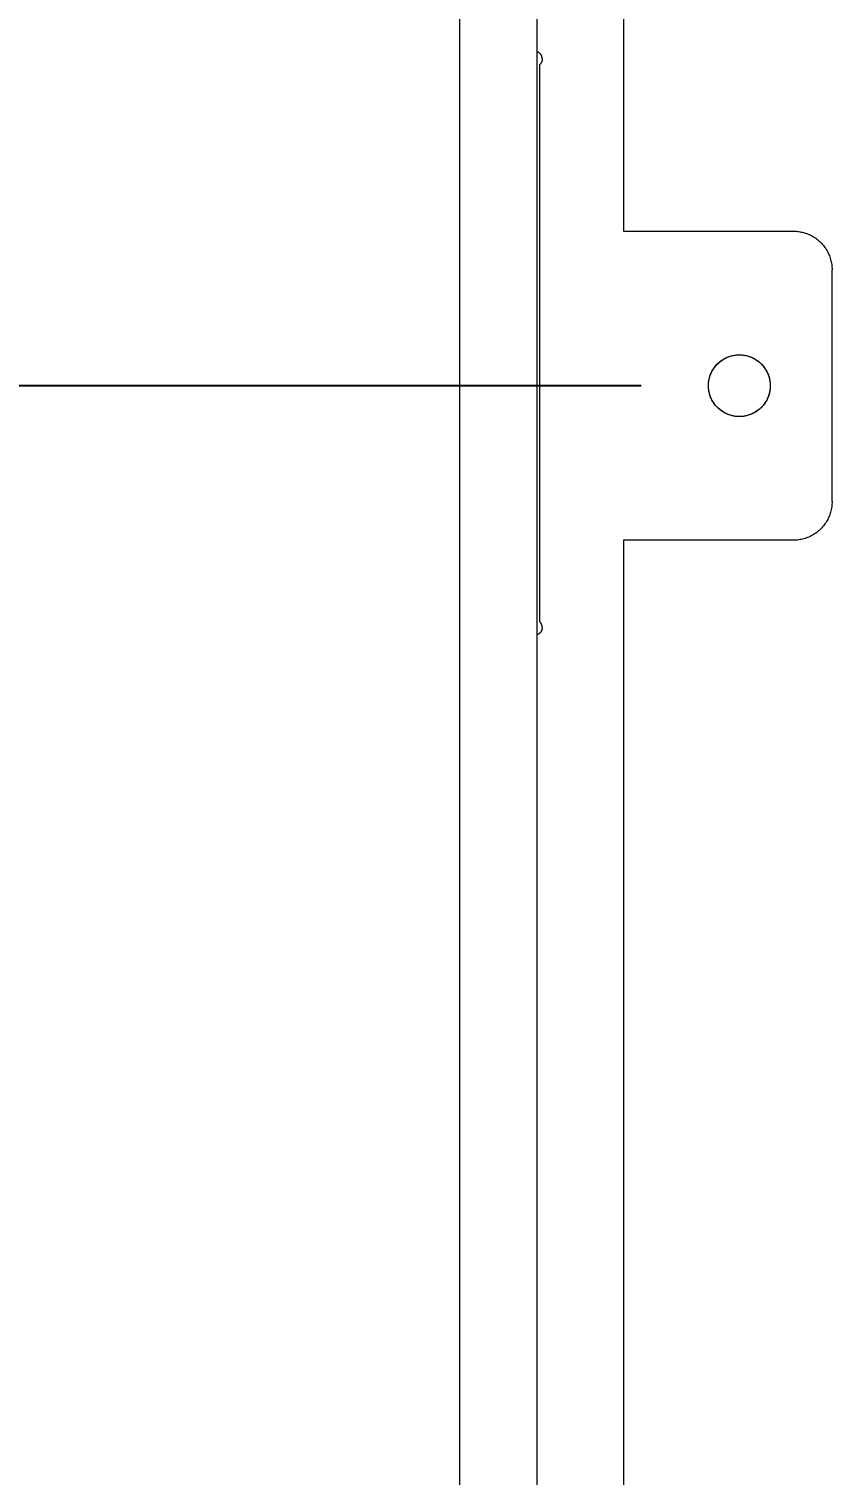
# Model space of a CAD drawing. Header units: inches. Extents: x -12 to 176, y -4 to 123.
# Drawn here: x 0.94 to 5.03, y 11.83 to 19.2 of the extents above; entities that cross this region are included whole.
import ezdxf

# ---------------------------------------------------------------- set-up
doc = ezdxf.new("R2010")
doc.units = ezdxf.units.IN
doc.layers.add('ZANO_R', color=7, linetype='Continuous', lineweight=0)
doc.layers.add('ZANO_W', color=1, linetype='Continuous', lineweight=0)
doc.styles.get("Standard").update_dxf_attribs({"font": 'arial.ttf'})
doc.dimstyles.new('amerykanie', dxfattribs={"dimtxt": 50, "dimasz": 50, "dimexe": 0.5, "dimexo": 0.5, "dimgap": 1, "dimtad": 1, "dimdec": 0, "dimzin": 0, "dimlunit": 5, "dimtxsty": 'Standard', "dimcen": 0.09, "dimclrd": 1, "dimclre": 1, "dimclrt": 1, "dimazin": 0, "dimtfac": 1, "dimtdec": 0, "dimtmove": 0, "dimatfit": 3, "dimfxl": 1, "dimtzin": 0, "dimarcsym": 1})

# ---------------------------------------------------------------- blocks, each defined once
blk = doc.blocks.new('*D361')
at = {"layer": 'ZANO_W', "color": 1, "lineweight": -2}
for p, q in [((4.059, 17.3842), (-5.9774, 17.3842)), ((-5.4774, 16.3842), (-5.4774, 9.6047)), ((4.059, 8.6047), (-5.9774, 8.6047))]:
    blk.add_line(p, q, dxfattribs=at)
at = {"layer": 'ZANO_W', "color": 1}
for points in [[(-5.3107, 16.3842), (-5.6441, 16.3842), (-5.4774, 17.3842)], [(-5.6441, 9.6047), (-5.3107, 9.6047), (-5.4774, 8.6047)]]:
    blk.add_solid(points, dxfattribs=at)
at = {"layer": 'ZANO_W', "color": 1, "insert": (-6.8182, 12.9944), "char_height": 1.625, "attachment_point": 5, "rotation": 90}
blk.add_mtext('8 3/4', dxfattribs=at)

msp = doc.modelspace()

# ---------------------------------------------------------------- linework, layer by layer
at = {"layer": 'ZANO_R'}
for p, q in [((3.13377, 21.73815), (3.13377, 6.79361)), ((3.52747, 21.73815), (3.52747, 6.79361)), ((3.96842, 19.94323), (3.96842, 18.17158)), ((3.52874, 19.08629), (3.52747, 19.08672)), ((3.52999, 19.08581), (3.52874, 19.08629)), ((3.53123, 19.08529), (3.52999, 19.08581)), ((3.53245, 19.08473), (3.53123, 19.08529)), ((3.53364, 19.08413), (3.53245, 19.08473)), ((3.53482, 19.08349), (3.53364, 19.08413)), ((3.53597, 19.08281), (3.53482, 19.08349)), ((3.5371, 19.08209), (3.53597, 19.08281)), ((3.53821, 19.08133), (3.5371, 19.08209)), ((3.53928, 19.08054), (3.53821, 19.08133)), ((3.54033, 19.07971), (3.53928, 19.08054)), ((3.54135, 19.07884), (3.54033, 19.07971)), ((3.54235, 19.07794), (3.54135, 19.07884)), ((3.54331, 19.07701), (3.54235, 19.07794)), ((3.54416, 19.02238), (3.54322, 19.02141)), ((3.54322, 16.18001), (3.54322, 19.02141)), ((3.54423, 19.07604), (3.54331, 19.07701)), ((3.54506, 19.02338), (3.54416, 19.02238)), ((3.54513, 19.07504), (3.54423, 19.07604)), ((3.54592, 19.02441), (3.54506, 19.02338)), ((3.54599, 19.07402), (3.54513, 19.07504)), ((3.54675, 19.02546), (3.54592, 19.02441)), ((3.54681, 19.07296), (3.54599, 19.07402)), ((3.54755, 19.02655), (3.54675, 19.02546)), ((3.5476, 19.07188), (3.54681, 19.07296)), ((3.5483, 19.02766), (3.54755, 19.02655)), ((3.54835, 19.07077), (3.5476, 19.07188)), ((3.54902, 19.0288), (3.5483, 19.02766)), ((3.54907, 19.06964), (3.54835, 19.07077)), ((3.5497, 19.02996), (3.54902, 19.0288)), ((3.54974, 19.06848), (3.54907, 19.06964)), ((3.55034, 19.03114), (3.5497, 19.02996)), ((3.55037, 19.0673), (3.54974, 19.06848)), ((3.55094, 19.03234), (3.55034, 19.03114)), ((3.55097, 19.0661), (3.55037, 19.0673)), ((3.55149, 19.03357), (3.55094, 19.03234)), ((3.55152, 19.06488), (3.55097, 19.0661)), ((3.55201, 19.03481), (3.55149, 19.03357)), ((3.55203, 19.06364), (3.55152, 19.06488)), ((3.55248, 19.03607), (3.55201, 19.03481)), ((3.5525, 19.06239), (3.55203, 19.06364)), ((3.55291, 19.03734), (3.55248, 19.03607)), ((3.55292, 19.06112), (3.5525, 19.06239)), ((3.55329, 19.03863), (3.55291, 19.03734)), ((3.55331, 19.05983), (3.55292, 19.06112)), ((3.55363, 19.03993), (3.55329, 19.03863)), ((3.55364, 19.05854), (3.55331, 19.05983)), ((3.55393, 19.04124), (3.55363, 19.03993)), ((3.55394, 19.05723), (3.55364, 19.05854)), ((3.55418, 19.04256), (3.55393, 19.04124)), ((3.55419, 19.05592), (3.55394, 19.05723)), ((3.55439, 19.04389), (3.55418, 19.04256)), ((3.55439, 19.05459), (3.55419, 19.05592)), ((3.55455, 19.05326), (3.55439, 19.05459)), ((3.55455, 19.04523), (3.55439, 19.04389)), ((3.55466, 19.05193), (3.55455, 19.05326)), ((3.55466, 19.04657), (3.55455, 19.04523)), ((3.55473, 19.05059), (3.55466, 19.05193)), ((3.55473, 19.04791), (3.55466, 19.04657)), ((3.55475, 19.04925), (3.55473, 19.05059)), ((3.55475, 19.04925), (3.55473, 19.04791)), ((3.96842, 18.17158), (4.83456, 18.17158)), ((4.83456, 18.17158), (4.84128, 18.17146)), ((4.84128, 18.17146), (4.848, 18.17112)), ((4.848, 18.17112), (4.85469, 18.17055)), ((4.85469, 18.17055), (4.86137, 18.16974)), ((4.86137, 18.16974), (4.86801, 18.16872)), ((4.86801, 18.16872), (4.87461, 18.16746)), ((4.87461, 18.16746), (4.88117, 18.16598)), ((4.88117, 18.16598), (4.88767, 18.16428)), ((4.88767, 18.16428), (4.89411, 18.16235)), ((4.89411, 18.16235), (4.90048, 18.16021)), ((4.90048, 18.16021), (4.90678, 18.15785)), ((4.90678, 18.15785), (4.91299, 18.15528)), ((4.91299, 18.15528), (4.91911, 18.1525)), ((4.91911, 18.1525), (4.92513, 18.14951)), ((4.92513, 18.14951), (4.93104, 18.14631)), ((4.93104, 18.14631), (4.93684, 18.14292)), ((4.93684, 18.14292), (4.94253, 18.13933)), ((4.94253, 18.13933), (4.94808, 18.13555)), ((4.94808, 18.13555), (4.95351, 18.13158)), ((4.95351, 18.13158), (4.95879, 18.12743)), ((4.95879, 18.12743), (4.96393, 18.1231)), ((4.96393, 18.1231), (4.96892, 18.11859)), ((4.96892, 18.11859), (4.97376, 18.11392)), ((4.97376, 18.11392), (4.97843, 18.10909)), ((4.97843, 18.10909), (4.98293, 18.1041)), ((4.98293, 18.1041), (4.98726, 18.09896)), ((4.98726, 18.09896), (4.99141, 18.09367)), ((4.99141, 18.09367), (4.99538, 18.08825)), ((4.99538, 18.08825), (4.99917, 18.08269)), ((4.99917, 18.08269), (5.00276, 18.07701)), ((5.00276, 18.07701), (5.00615, 18.07121)), ((5.00615, 18.07121), (5.00934, 18.06529)), ((5.00934, 18.06529), (5.01233, 18.05927)), ((5.01233, 18.05927), (5.01512, 18.05315)), ((5.01512, 18.05315), (5.01769, 18.04694)), ((5.01769, 18.04694), (5.02005, 18.04065)), ((5.02005, 18.04065), (5.02219, 18.03428)), ((5.02219, 18.03428), (5.02411, 18.02784)), ((5.02411, 18.02784), (5.02582, 18.02133)), ((5.02582, 18.02133), (5.0273, 18.01478)), ((5.0273, 18.01478), (5.02855, 18.00817)), ((5.02855, 18.00817), (5.02958, 18.00153)), ((5.02958, 18.00153), (5.03038, 17.99486)), ((5.03038, 17.99486), (5.03095, 17.98816)), ((5.03095, 17.98816), (5.0313, 17.98145)), ((5.0313, 17.98145), (5.03141, 17.97473)), ((5.03141, 16.79362), (5.03141, 17.97473)), ((4.53999, 17.54051), (4.5454, 17.54107)), ((4.5454, 17.54107), (4.55082, 17.54145)), ((4.55082, 17.54145), (4.55625, 17.54163)), ((4.55625, 17.54163), (4.56169, 17.54163)), ((4.56169, 17.54163), (4.56712, 17.54145)), ((4.56712, 17.54145), (4.57255, 17.54107)), ((4.57255, 17.54107), (4.57795, 17.54051)), ((4.42491, 17.46681), (4.42784, 17.47138)), ((4.42784, 17.47138), (4.43093, 17.47586)), ((4.43093, 17.47586), (4.43417, 17.48022)), ((4.43417, 17.48022), (4.43756, 17.48447)), ((4.43756, 17.48447), (4.4411, 17.4886)), ((4.4411, 17.4886), (4.44477, 17.49261)), ((4.44477, 17.49261), (4.44858, 17.49649)), ((4.44858, 17.49649), (4.45252, 17.50023)), ((4.45252, 17.50023), (4.45659, 17.50384)), ((4.45659, 17.50384), (4.46078, 17.5073)), ((4.46078, 17.5073), (4.46509, 17.51061)), ((4.46509, 17.51061), (4.46951, 17.51378)), ((4.46951, 17.51378), (4.47404, 17.51679)), ((4.47404, 17.51679), (4.47867, 17.51964)), ((4.47867, 17.51964), (4.48339, 17.52233)), ((4.48339, 17.52233), (4.4882, 17.52486)), ((4.4882, 17.52486), (4.4931, 17.52722)), ((4.4931, 17.52722), (4.49808, 17.52941)), ((4.49808, 17.52941), (4.50313, 17.53142)), ((4.50313, 17.53142), (4.50824, 17.53326)), ((4.50824, 17.53326), (4.51342, 17.53492)), ((4.51342, 17.53492), (4.51865, 17.53641)), ((4.51865, 17.53641), (4.52393, 17.53771)), ((4.52393, 17.53771), (4.52925, 17.53883)), ((4.52925, 17.53883), (4.5346, 17.53976)), ((4.5346, 17.53976), (4.53999, 17.54051)), ((4.57795, 17.54051), (4.58334, 17.53976)), ((4.58334, 17.53976), (4.58869, 17.53883)), ((4.58869, 17.53883), (4.59401, 17.53771)), ((4.59401, 17.53771), (4.59929, 17.53641)), ((4.59929, 17.53641), (4.60452, 17.53492)), ((4.60452, 17.53492), (4.6097, 17.53326)), ((4.6097, 17.53326), (4.61482, 17.53142)), ((4.61482, 17.53142), (4.61986, 17.52941)), ((4.61986, 17.52941), (4.62484, 17.52722)), ((4.62484, 17.52722), (4.62974, 17.52486)), ((4.62974, 17.52486), (4.63455, 17.52233)), ((4.63455, 17.52233), (4.63928, 17.51964)), ((4.63928, 17.51964), (4.6439, 17.51679)), ((4.6439, 17.51679), (4.64843, 17.51378)), ((4.64843, 17.51378), (4.65285, 17.51061)), ((4.65285, 17.51061), (4.65716, 17.5073)), ((4.65716, 17.5073), (4.66135, 17.50384)), ((4.66135, 17.50384), (4.66542, 17.50023)), ((4.66542, 17.50023), (4.66936, 17.49649)), ((4.66936, 17.49649), (4.67317, 17.49261)), ((4.67317, 17.49261), (4.67685, 17.4886)), ((4.67685, 17.4886), (4.68038, 17.48447)), ((4.68038, 17.48447), (4.68377, 17.48022)), ((4.68377, 17.48022), (4.68701, 17.47586)), ((4.68701, 17.47586), (4.6901, 17.47138)), ((4.6901, 17.47138), (4.69303, 17.46681)), ((4.40159, 17.38961), (4.40187, 17.39504)), ((4.40187, 17.39504), (4.40234, 17.40046)), ((4.40234, 17.40046), (4.40299, 17.40585)), ((4.40299, 17.40585), (4.40383, 17.41122)), ((4.40383, 17.41122), (4.40486, 17.41656)), ((4.40486, 17.41656), (4.40607, 17.42186)), ((4.40607, 17.42186), (4.40746, 17.42712)), ((4.40746, 17.42712), (4.40903, 17.43232)), ((4.40903, 17.43232), (4.41078, 17.43747)), ((4.41078, 17.43747), (4.41271, 17.44255)), ((4.41271, 17.44255), (4.41481, 17.44757)), ((4.41481, 17.44757), (4.41709, 17.4525)), ((4.41709, 17.4525), (4.41953, 17.45736)), ((4.41953, 17.45736), (4.42214, 17.46213)), ((4.42214, 17.46213), (4.42491, 17.46681)), ((4.69303, 17.46681), (4.6958, 17.46213)), ((4.6958, 17.46213), (4.69841, 17.45736)), ((4.69841, 17.45736), (4.70086, 17.4525)), ((4.70086, 17.4525), (4.70313, 17.44757)), ((4.70313, 17.44757), (4.70523, 17.44255)), ((4.70523, 17.44255), (4.70716, 17.43747)), ((4.70716, 17.43747), (4.70891, 17.43232)), ((4.70891, 17.43232), (4.71048, 17.42712)), ((4.71048, 17.42712), (4.71188, 17.42186)), ((4.71188, 17.42186), (4.71309, 17.41656)), ((4.71309, 17.41656), (4.71411, 17.41122)), ((4.71411, 17.41122), (4.71495, 17.40585)), ((4.71495, 17.40585), (4.71561, 17.40046)), ((4.71561, 17.40046), (4.71608, 17.39504)), ((4.71608, 17.39504), (4.71636, 17.38961)), ((4.40149, 17.38418), (4.40159, 17.38961)), ((4.40159, 17.37874), (4.40149, 17.38418)), ((4.40187, 17.37331), (4.40159, 17.37874)), ((4.40234, 17.36789), (4.40187, 17.37331)), ((4.40299, 17.3625), (4.40234, 17.36789)), ((4.40383, 17.35713), (4.40299, 17.3625)), ((4.40486, 17.35179), (4.40383, 17.35713)), ((4.40607, 17.34649), (4.40486, 17.35179)), ((4.40746, 17.34123), (4.40607, 17.34649)), ((4.40903, 17.33603), (4.40746, 17.34123)), ((4.41078, 17.33088), (4.40903, 17.33603)), ((4.41271, 17.3258), (4.41078, 17.33088)), ((4.41481, 17.32079), (4.41271, 17.3258)), ((4.41709, 17.31585), (4.41481, 17.32079)), ((4.70313, 17.32079), (4.70086, 17.31585)), ((4.70523, 17.3258), (4.70313, 17.32079)), ((4.70716, 17.33088), (4.70523, 17.3258)), ((4.70891, 17.33603), (4.70716, 17.33088)), ((4.71048, 17.34123), (4.70891, 17.33603)), ((4.71188, 17.34649), (4.71048, 17.34123)), ((4.71309, 17.35179), (4.71188, 17.34649)), ((4.71411, 17.35713), (4.71309, 17.35179)), ((4.71495, 17.3625), (4.71411, 17.35713)), ((4.71561, 17.36789), (4.71495, 17.3625)), ((4.71608, 17.37331), (4.71561, 17.36789)), ((4.71636, 17.37874), (4.71608, 17.37331)), ((4.71636, 17.38961), (4.71645, 17.38418)), ((4.71645, 17.38418), (4.71636, 17.37874)), ((4.41953, 17.31099), (4.41709, 17.31585)), ((4.42214, 17.30622), (4.41953, 17.31099)), ((4.42491, 17.30155), (4.42214, 17.30622)), ((4.42784, 17.29697), (4.42491, 17.30155)), ((4.43093, 17.29249), (4.42784, 17.29697)), ((4.43417, 17.28813), (4.43093, 17.29249)), ((4.43756, 17.28388), (4.43417, 17.28813)), ((4.4411, 17.27975), (4.43756, 17.28388)), ((4.44477, 17.27574), (4.4411, 17.27975)), ((4.44858, 17.27186), (4.44477, 17.27574)), ((4.45252, 17.26812), (4.44858, 17.27186)), ((4.45659, 17.26452), (4.45252, 17.26812)), ((4.46078, 17.26105), (4.45659, 17.26452)), ((4.46509, 17.25774), (4.46078, 17.26105)), ((4.46951, 17.25457), (4.46509, 17.25774)), ((4.47404, 17.25156), (4.46951, 17.25457)), ((4.47867, 17.24871), (4.47404, 17.25156)), ((4.48339, 17.24602), (4.47867, 17.24871)), ((4.4882, 17.24349), (4.48339, 17.24602)), ((4.63455, 17.24602), (4.62974, 17.24349)), ((4.63928, 17.24871), (4.63455, 17.24602)), ((4.6439, 17.25156), (4.63928, 17.24871)), ((4.64843, 17.25457), (4.6439, 17.25156)), ((4.65285, 17.25774), (4.64843, 17.25457)), ((4.65716, 17.26105), (4.65285, 17.25774)), ((4.66135, 17.26452), (4.65716, 17.26105)), ((4.66542, 17.26812), (4.66135, 17.26452)), ((4.66936, 17.27186), (4.66542, 17.26812)), ((4.67317, 17.27574), (4.66936, 17.27186)), ((4.67685, 17.27975), (4.67317, 17.27574)), ((4.68038, 17.28388), (4.67685, 17.27975)), ((4.68377, 17.28813), (4.68038, 17.28388)), ((4.68701, 17.29249), (4.68377, 17.28813)), ((4.6901, 17.29697), (4.68701, 17.29249)), ((4.69303, 17.30155), (4.6901, 17.29697)), ((4.6958, 17.30622), (4.69303, 17.30155)), ((4.69841, 17.31099), (4.6958, 17.30622)), ((4.70086, 17.31585), (4.69841, 17.31099)), ((4.4931, 17.24113), (4.4882, 17.24349)), ((4.49808, 17.23894), (4.4931, 17.24113)), ((4.50313, 17.23693), (4.49808, 17.23894)), ((4.50824, 17.23509), (4.50313, 17.23693)), ((4.51342, 17.23343), (4.50824, 17.23509)), ((4.51865, 17.23194), (4.51342, 17.23343)), ((4.52393, 17.23064), (4.51865, 17.23194)), ((4.52925, 17.22953), (4.52393, 17.23064)), ((4.5346, 17.22859), (4.52925, 17.22953)), ((4.53999, 17.22784), (4.5346, 17.22859)), ((4.5454, 17.22728), (4.53999, 17.22784)), ((4.55082, 17.22691), (4.5454, 17.22728)), ((4.55625, 17.22672), (4.55082, 17.22691)), ((4.56169, 17.22672), (4.55625, 17.22672)), ((4.56712, 17.22691), (4.56169, 17.22672)), ((4.57255, 17.22728), (4.56712, 17.22691)), ((4.57795, 17.22784), (4.57255, 17.22728)), ((4.58334, 17.22859), (4.57795, 17.22784)), ((4.58869, 17.22953), (4.58334, 17.22859)), ((4.59401, 17.23064), (4.58869, 17.22953)), ((4.59929, 17.23194), (4.59401, 17.23064)), ((4.60452, 17.23343), (4.59929, 17.23194)), ((4.6097, 17.23509), (4.60452, 17.23343)), ((4.61482, 17.23693), (4.6097, 17.23509)), ((4.61986, 17.23894), (4.61482, 17.23693)), ((4.62484, 17.24113), (4.61986, 17.23894)), ((4.62974, 17.24349), (4.62484, 17.24113)), ((5.02219, 16.73407), (5.02005, 16.7277)), ((5.02411, 16.74051), (5.02219, 16.73407)), ((5.02582, 16.74702), (5.02411, 16.74051)), ((5.0273, 16.75357), (5.02582, 16.74702)), ((5.02855, 16.76018), (5.0273, 16.75357)), ((5.02958, 16.76682), (5.02855, 16.76018)), ((5.03038, 16.77349), (5.02958, 16.76682)), ((5.03095, 16.78019), (5.03038, 16.77349)), ((5.0313, 16.7869), (5.03095, 16.78019)), ((5.03141, 16.79362), (5.0313, 16.7869)), ((4.97843, 16.65926), (4.97376, 16.65443)), ((4.98293, 16.66425), (4.97843, 16.65926)), ((4.98726, 16.66939), (4.98293, 16.66425)), ((4.99141, 16.67468), (4.98726, 16.66939)), ((4.99538, 16.6801), (4.99141, 16.67468)), ((4.99917, 16.68566), (4.99538, 16.6801)), ((5.00276, 16.69134), (4.99917, 16.68566)), ((5.00615, 16.69715), (5.00276, 16.69134)), ((5.00934, 16.70306), (5.00615, 16.69715)), ((5.01233, 16.70908), (5.00934, 16.70306)), ((5.01512, 16.7152), (5.01233, 16.70908)), ((5.01769, 16.72141), (5.01512, 16.7152)), ((5.02005, 16.7277), (5.01769, 16.72141)), ((4.83456, 16.59677), (3.96842, 16.59677)), ((3.96842, 16.59677), (3.96842, 9.39204)), ((4.84128, 16.59689), (4.83456, 16.59677)), ((4.848, 16.59723), (4.84128, 16.59689)), ((4.85469, 16.59781), (4.848, 16.59723)), ((4.86137, 16.59861), (4.85469, 16.59781)), ((4.86801, 16.59964), (4.86137, 16.59861)), ((4.87461, 16.60089), (4.86801, 16.59964)), ((4.88117, 16.60237), (4.87461, 16.60089)), ((4.88767, 16.60407), (4.88117, 16.60237)), ((4.89411, 16.606), (4.88767, 16.60407)), ((4.90048, 16.60814), (4.89411, 16.606)), ((4.90678, 16.6105), (4.90048, 16.60814)), ((4.91299, 16.61307), (4.90678, 16.6105)), ((4.91911, 16.61585), (4.91299, 16.61307)), ((4.92513, 16.61884), (4.91911, 16.61585)), ((4.93104, 16.62204), (4.92513, 16.61884)), ((4.93684, 16.62543), (4.93104, 16.62204)), ((4.94253, 16.62902), (4.93684, 16.62543)), ((4.94808, 16.6328), (4.94253, 16.62902)), ((4.95351, 16.63677), (4.94808, 16.6328)), ((4.95879, 16.64092), (4.95351, 16.63677)), ((4.96393, 16.64526), (4.95879, 16.64092)), ((4.96892, 16.64976), (4.96393, 16.64526)), ((4.97376, 16.65443), (4.96892, 16.64976)), ((3.54416, 16.17904), (3.54322, 16.18001)), ((3.54506, 16.17805), (3.54416, 16.17904)), ((3.54592, 16.17702), (3.54506, 16.17805)), ((3.54675, 16.17596), (3.54592, 16.17702)), ((3.54755, 16.17487), (3.54675, 16.17596)), ((3.5483, 16.17376), (3.54755, 16.17487)), ((3.54902, 16.17263), (3.5483, 16.17376)), ((3.5497, 16.17147), (3.54902, 16.17263)), ((3.55034, 16.17028), (3.5497, 16.17147)), ((3.55094, 16.16908), (3.55034, 16.17028)), ((3.55149, 16.16786), (3.55094, 16.16908)), ((3.55201, 16.16661), (3.55149, 16.16786)), ((3.55248, 16.16536), (3.55201, 16.16661)), ((3.55291, 16.16408), (3.55248, 16.16536)), ((3.55329, 16.16279), (3.55291, 16.16408)), ((3.55331, 16.14159), (3.55292, 16.1403)), ((3.55363, 16.16149), (3.55329, 16.16279)), ((3.55364, 16.14288), (3.55331, 16.14159)), ((3.55393, 16.16018), (3.55363, 16.16149)), ((3.55394, 16.14419), (3.55364, 16.14288)), ((3.55418, 16.15886), (3.55393, 16.16018)), ((3.55419, 16.14551), (3.55394, 16.14419)), ((3.55439, 16.15753), (3.55418, 16.15886)), ((3.55439, 16.14683), (3.55419, 16.14551)), ((3.55455, 16.1562), (3.55439, 16.15753)), ((3.55455, 16.14816), (3.55439, 16.14683)), ((3.55466, 16.15486), (3.55455, 16.1562)), ((3.55466, 16.14949), (3.55455, 16.14816)), ((3.55473, 16.15352), (3.55466, 16.15486)), ((3.55473, 16.15083), (3.55466, 16.14949)), ((3.55475, 16.15217), (3.55473, 16.15352)), ((3.55475, 16.15217), (3.55473, 16.15083)), ((3.52874, 16.11514), (3.52747, 16.1147)), ((3.52999, 16.11561), (3.52874, 16.11514)), ((3.53123, 16.11613), (3.52999, 16.11561)), ((3.53245, 16.11669), (3.53123, 16.11613)), ((3.53364, 16.11729), (3.53245, 16.11669)), ((3.53482, 16.11793), (3.53364, 16.11729)), ((3.53597, 16.11861), (3.53482, 16.11793)), ((3.5371, 16.11933), (3.53597, 16.11861)), ((3.53821, 16.12009), (3.5371, 16.11933)), ((3.53928, 16.12088), (3.53821, 16.12009)), ((3.54033, 16.12172), (3.53928, 16.12088)), ((3.54135, 16.12258), (3.54033, 16.12172)), ((3.54235, 16.12348), (3.54135, 16.12258)), ((3.54331, 16.12442), (3.54235, 16.12348)), ((3.54423, 16.12538), (3.54331, 16.12442)), ((3.54513, 16.12638), (3.54423, 16.12538)), ((3.54599, 16.1274), (3.54513, 16.12638)), ((3.54681, 16.12846), (3.54599, 16.1274)), ((3.5476, 16.12954), (3.54681, 16.12846)), ((3.54835, 16.13065), (3.5476, 16.12954)), ((3.54907, 16.13179), (3.54835, 16.13065)), ((3.54974, 16.13294), (3.54907, 16.13179)), ((3.55037, 16.13412), (3.54974, 16.13294)), ((3.55097, 16.13532), (3.55037, 16.13412)), ((3.55152, 16.13654), (3.55097, 16.13532)), ((3.55203, 16.13778), (3.55152, 16.13654)), ((3.5525, 16.13904), (3.55203, 16.13778)), ((3.55292, 16.1403), (3.5525, 16.13904))]:
    msp.add_line(p, q, dxfattribs=at)
msp.add_circle((4.55897, 17.38419), 0.15747, dxfattribs=at)

# ---------------------------------------------------------------- dimensions: what is measured, and where the dimension line sits
at = {"layer": 'ZANO_W'}
dim = msp.add_linear_dim(base=(-5.47741, 8.60466), p1=(4.55897, 17.38419), p2=(4.55896, 8.60466), angle=90, dimstyle='amerykanie', override={"dimtxt": 1.625, "dimasz": 1, "dimgap": 0.5, "dimdec": 4, "dimaunit": 1, "dimadec": 1, "dimtdec": 4, "dimtmove": 1, "dimfrac": 2}, dxfattribs=at)
dim.commit()
dim.dimension.update_dxf_attribs({"geometry": '*D361', "text_midpoint": (-6.81818, 12.99442)})

doc.saveas('drawing.dxf')
